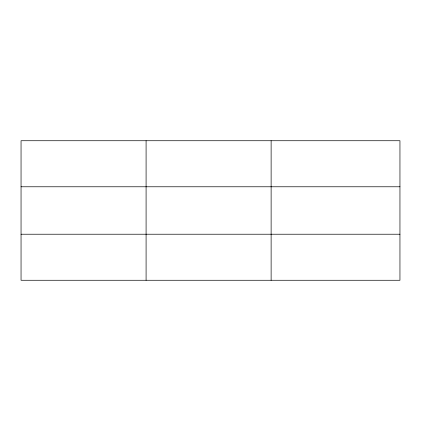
<?xml version="1.0" encoding="UTF-8"?>
<svg xmlns="http://www.w3.org/2000/svg" width="421" height="421" viewBox="0 0 421 421"><rect width="100%" height="100%" fill="white"/><g stroke="black" fill="none" stroke-linecap="round" stroke-linejoin="round"><path stroke-width="0.63" d="M146.087 140.73L146.087 280.27M271.124 140.73L271.124 280.27M399.95 186.777L399.95 140.73L21.05 140.73L21.05 280.27L399.95 280.27L399.95 186.777L21.05 186.777M21.05 234.223L399.95 234.223"/></g></svg>
